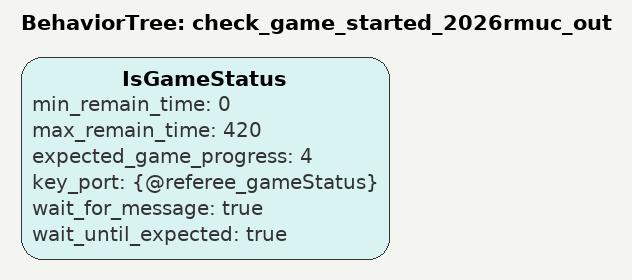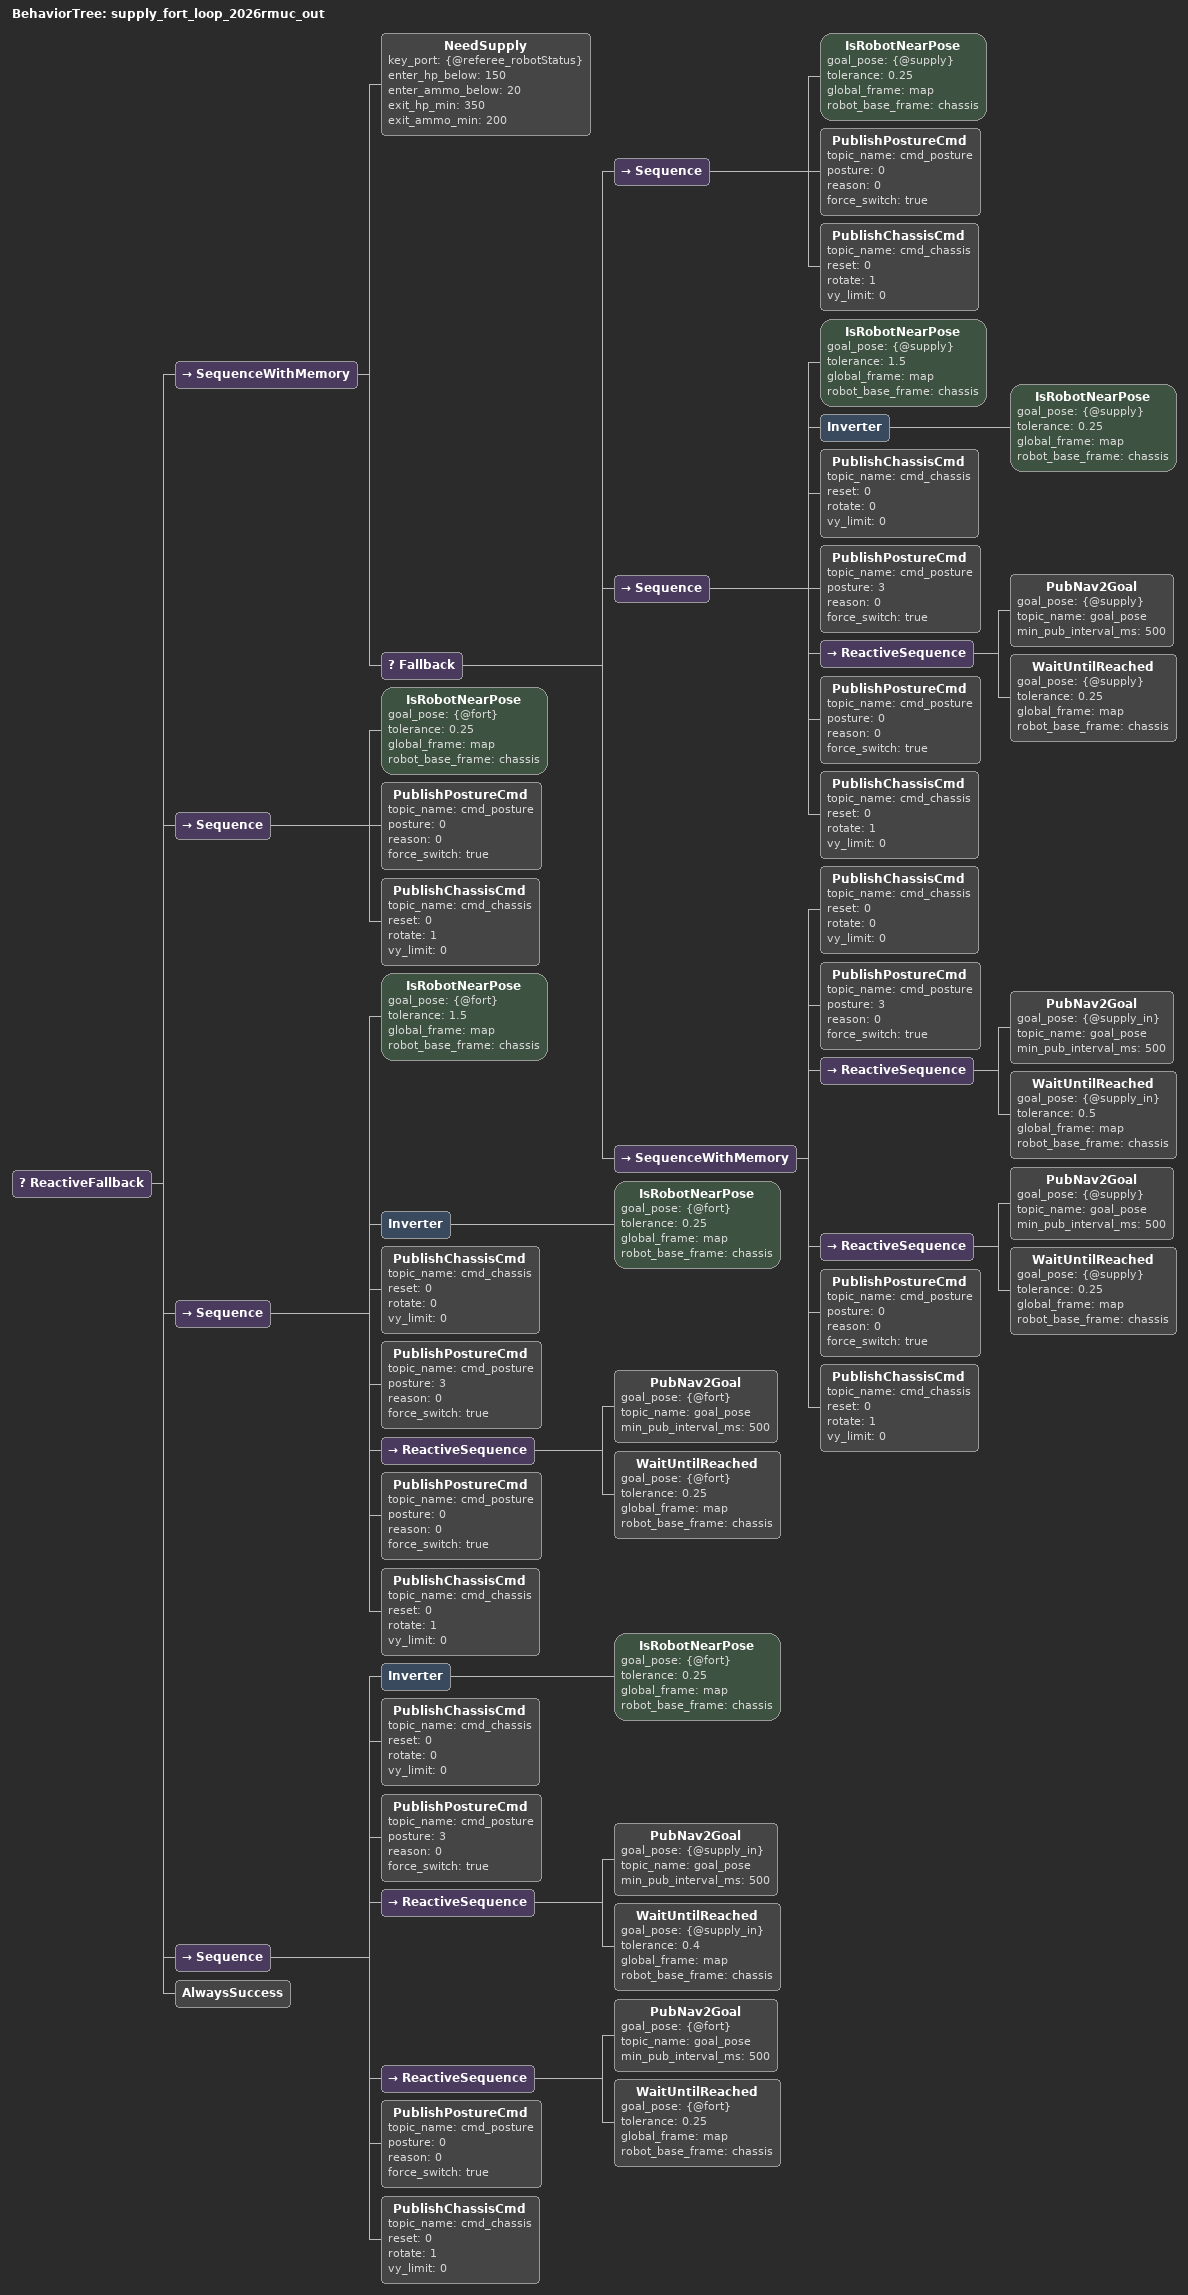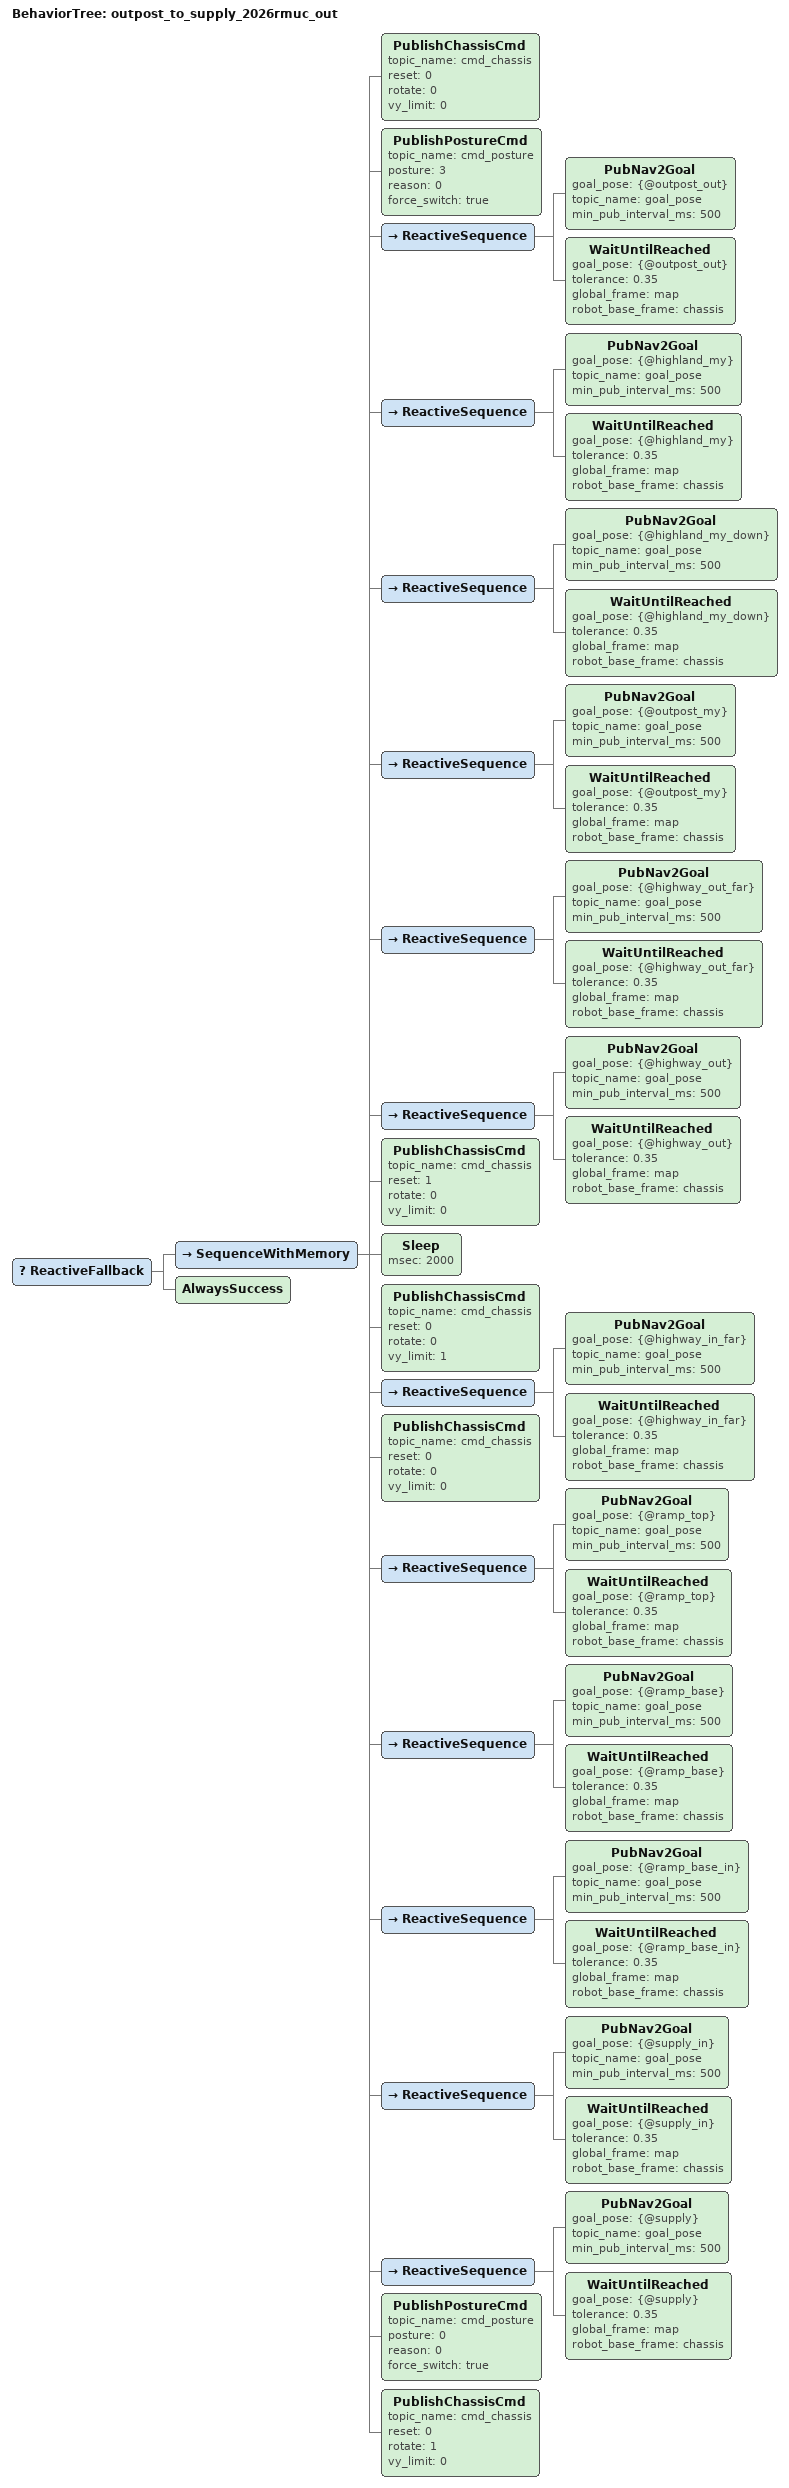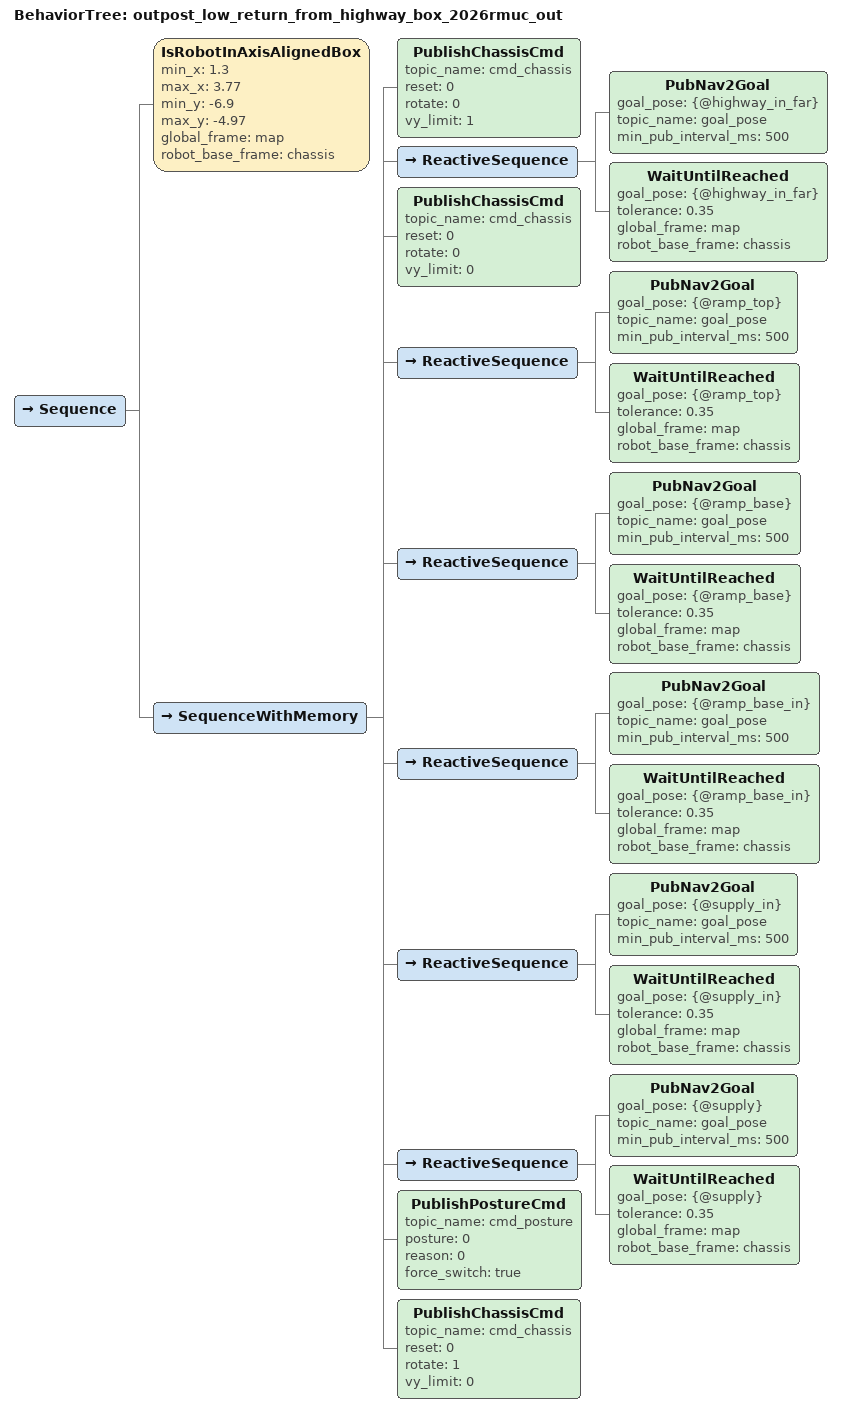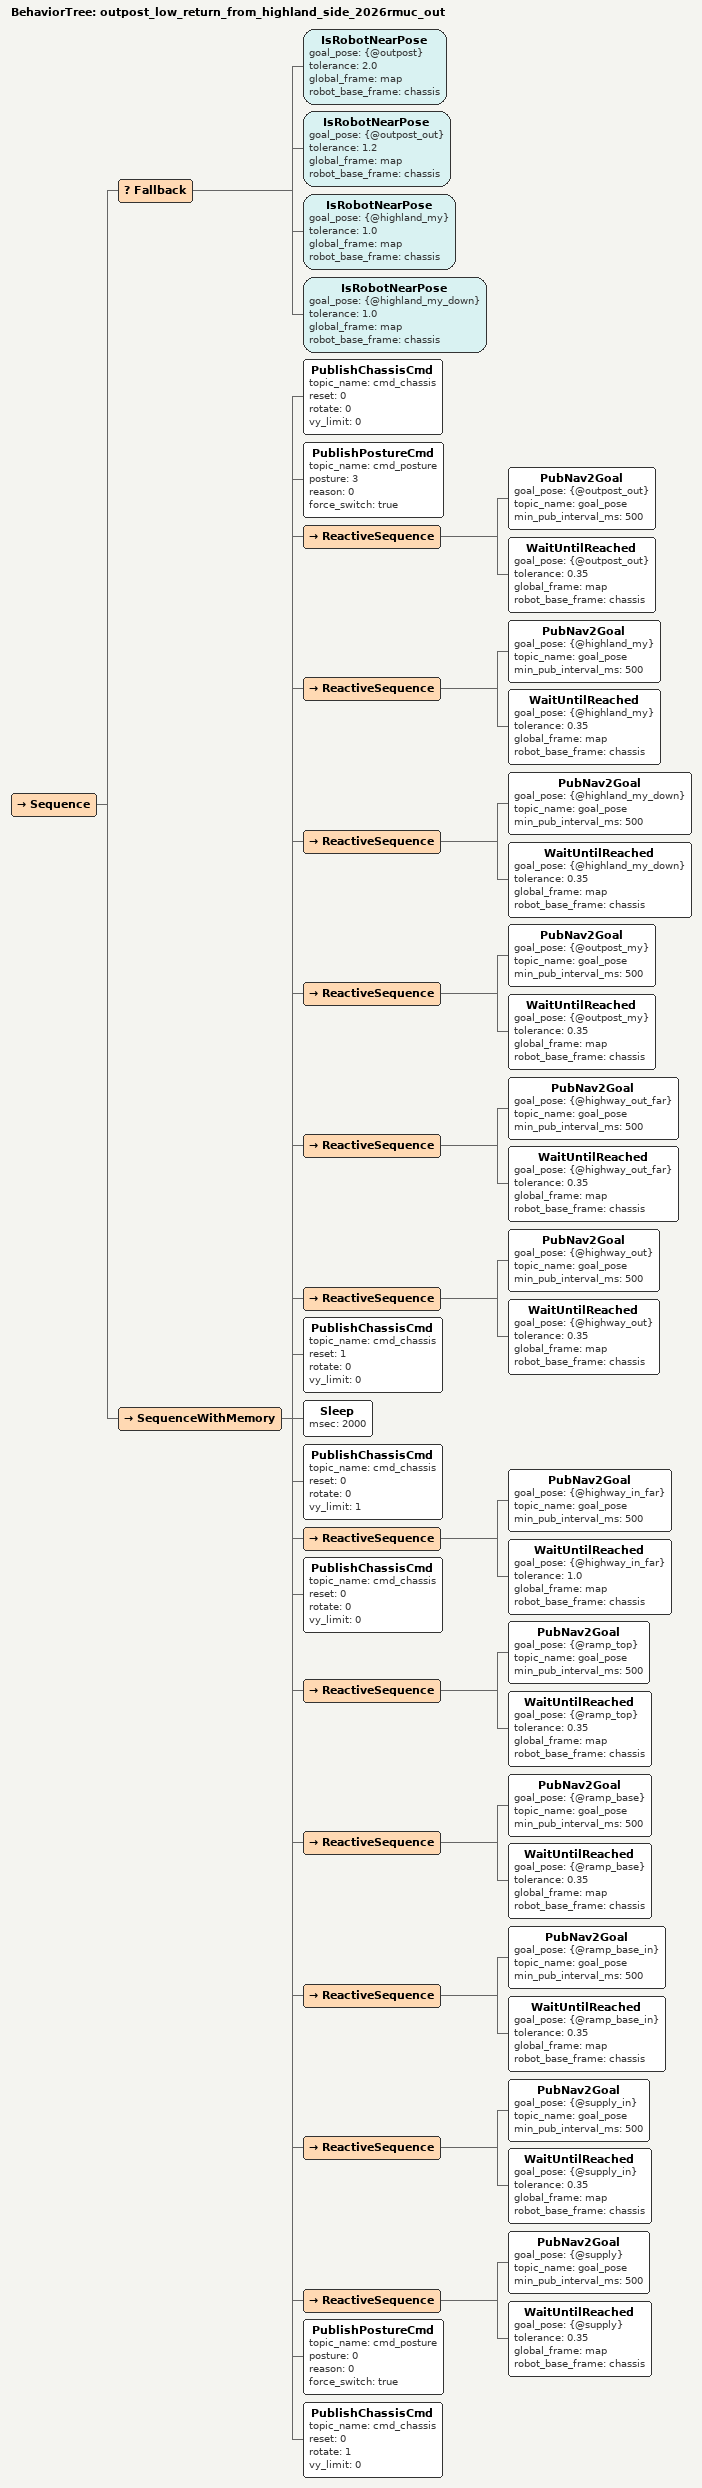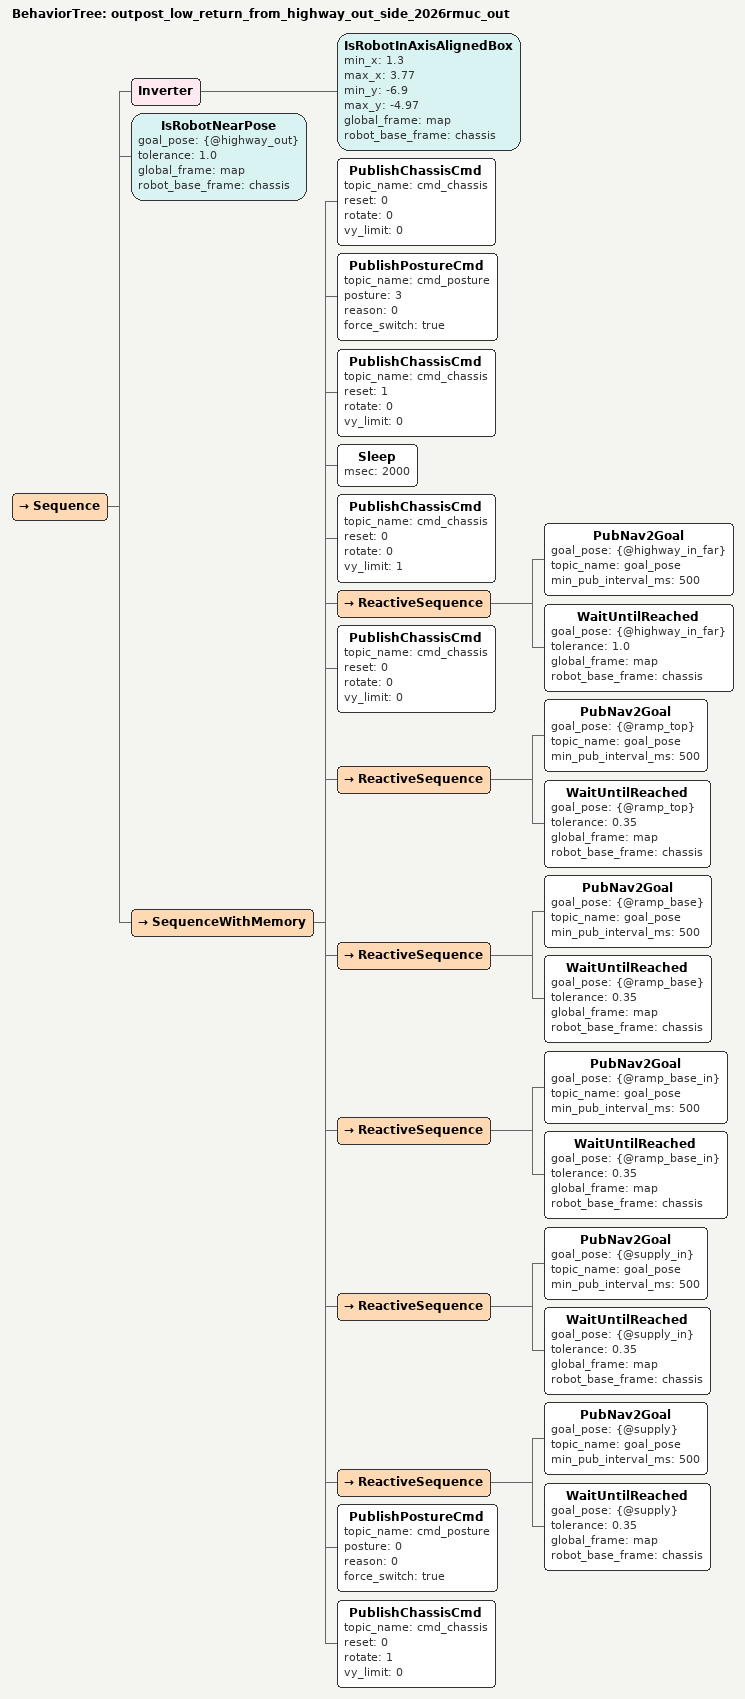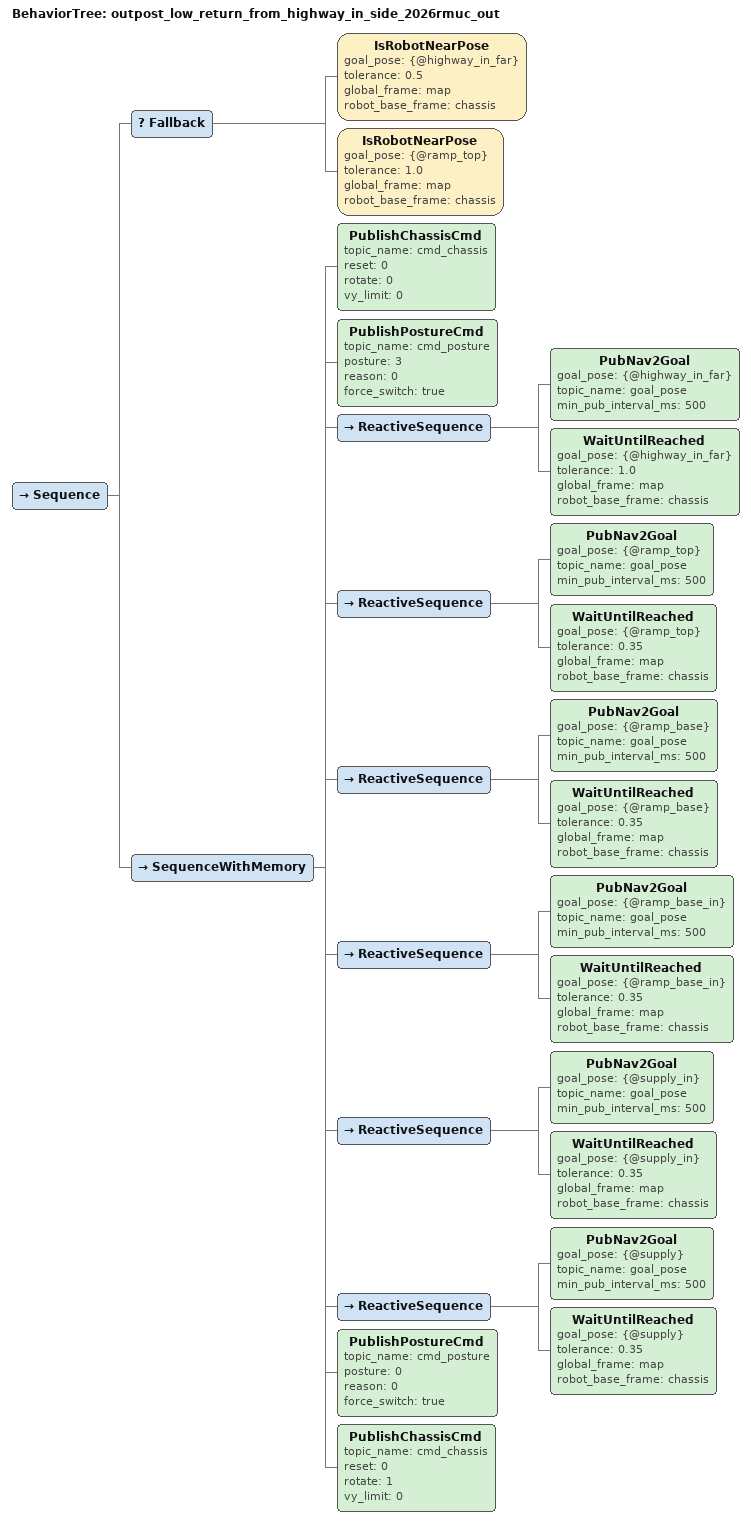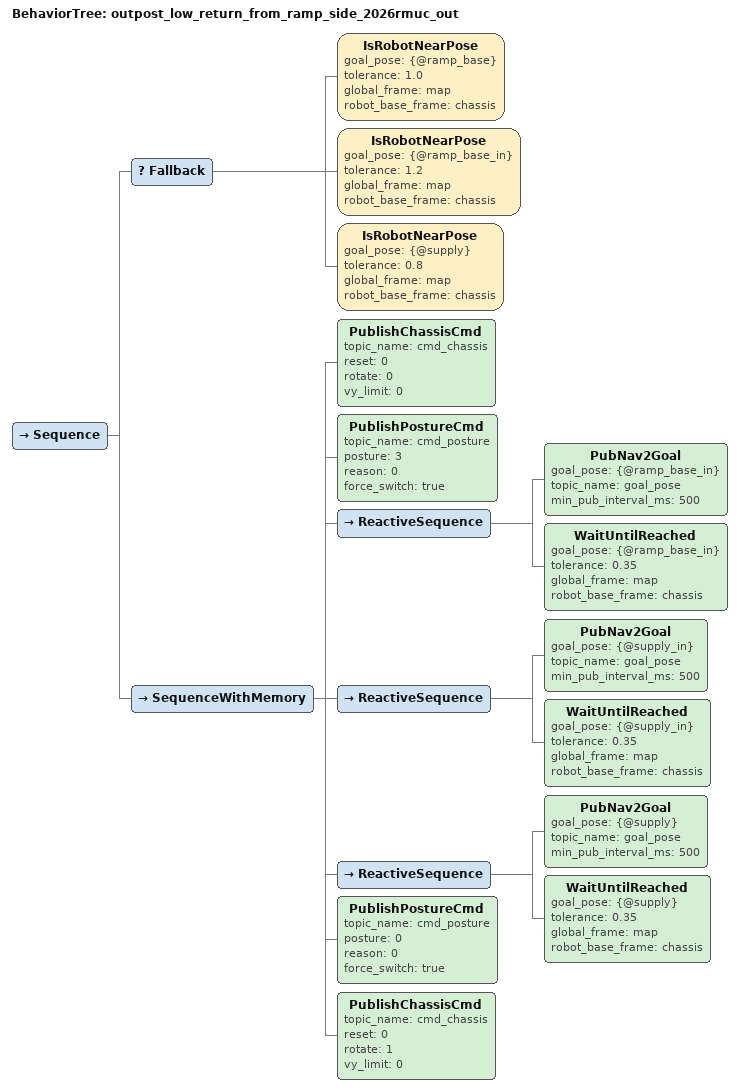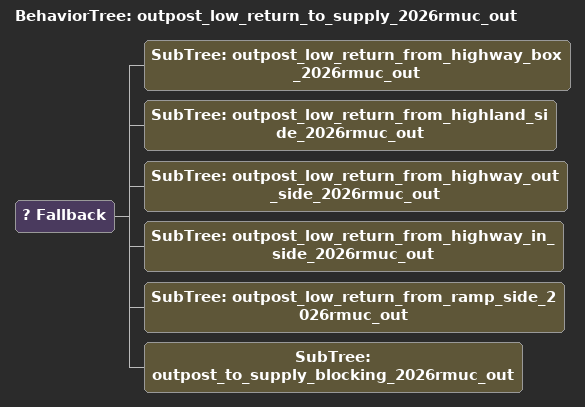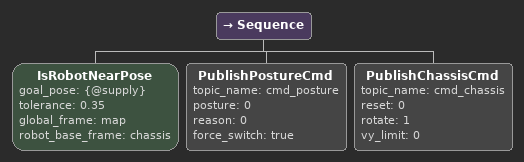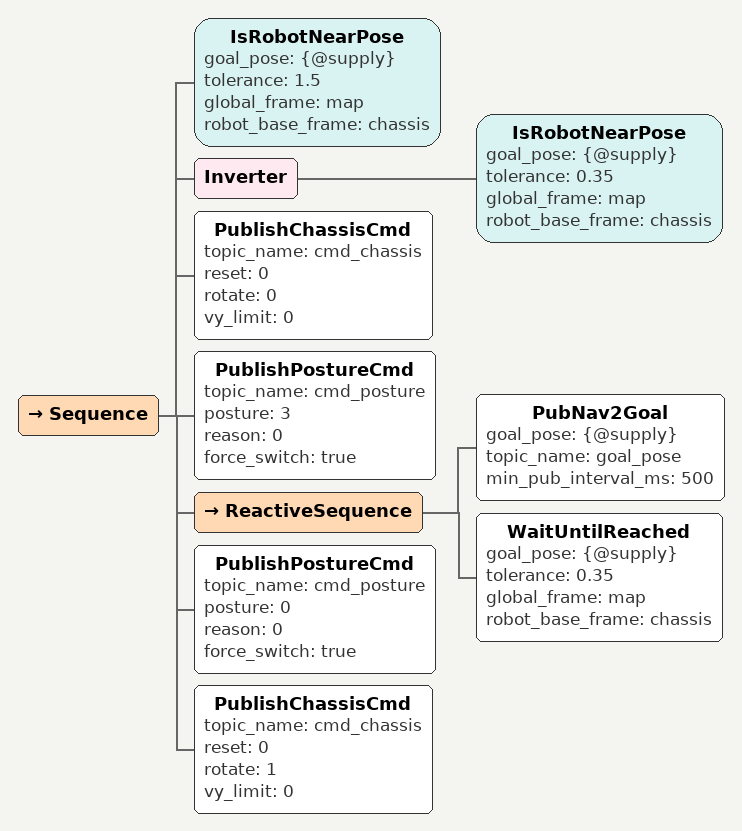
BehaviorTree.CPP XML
<BehaviorTree ID="check_game_started_2026rmuc_out">
	<IsGameStatus min_remain_time="0" max_remain_time="420" expected_game_progress="4" key_port="{@referee_gameStatus}" wait_for_message="true" wait_until_expected="true"/>
</BehaviorTree>

<BehaviorTree ID="supply_fort_loop_2026rmuc_out">
	<!-- 反应式选择，下一轮tick无论前面节点啥状态，都会从头tick,直到有一个成功 -->
	<ReactiveFallback>

		<!-- 堡垒去补给区记忆序列，低血低弹进入，直到高血高弹才退出 -->
		<SequenceWithMemory>
			<NeedSupply key_port="{@referee_robotStatus}" enter_hp_below="150" enter_ammo_below="20" exit_hp_min="350" exit_ammo_min="200"/>
			<!-- 已到补给区时保持在补给区，直到 NeedSupply 退出，避免没补满就切回守堡垒 -->
			<Fallback>
				<Sequence>
					<IsRobotNearPose goal_pose="{@supply}" tolerance="0.25" global_frame="map" robot_base_frame="chassis"/>
					<PublishPostureCmd topic_name="cmd_posture" posture="0" reason="0" force_switch="true"/>
					<PublishChassisCmd topic_name="cmd_chassis" reset="0" rotate="1" vy_limit="0"/>
				</Sequence>

				<!-- 已经进入补给区但被挤开时，直接重发补给区点 -->
				<Sequence>
					<IsRobotNearPose goal_pose="{@supply}" tolerance="1.5" global_frame="map" robot_base_frame="chassis"/>
					<Inverter>
						<IsRobotNearPose goal_pose="{@supply}" tolerance="0.25" global_frame="map" robot_base_frame="chassis"/>
					</Inverter>
					<PublishChassisCmd topic_name="cmd_chassis" reset="0" rotate="0" vy_limit="0"/>
					<PublishPostureCmd topic_name="cmd_posture" posture="3" reason="0" force_switch="true"/>
					<ReactiveSequence>
						<PubNav2Goal goal_pose="{@supply}" topic_name="goal_pose" min_pub_interval_ms="500"/>
						<WaitUntilReached goal_pose="{@supply}" tolerance="0.25" global_frame="map" robot_base_frame="chassis"/>
					</ReactiveSequence>
					<PublishPostureCmd topic_name="cmd_posture" posture="0" reason="0" force_switch="true"/>
					<PublishChassisCmd topic_name="cmd_chassis" reset="0" rotate="1" vy_limit="0"/>
				</Sequence>

				<!-- 不在以上位置，则执行堡垒-补给区入口-补给区 -->
				<SequenceWithMemory>
					<!-- 导航前先关小陀螺发布移动姿态（3） -->
					<PublishChassisCmd topic_name="cmd_chassis" reset="0" rotate="0" vy_limit="0"/>
					<PublishPostureCmd topic_name="cmd_posture" posture="3" reason="0" force_switch="true"/>
					<!-- 堡垒(当前已在堡垒，不需要发点)-补给区入口-补给区 -->
					<ReactiveSequence>
						<PubNav2Goal goal_pose="{@supply_in}" topic_name="goal_pose" min_pub_interval_ms="500"/>
						<WaitUntilReached goal_pose="{@supply_in}" tolerance="0.5" global_frame="map" robot_base_frame="chassis"/>
					</ReactiveSequence>
					<ReactiveSequence>
						<PubNav2Goal goal_pose="{@supply}" topic_name="goal_pose" min_pub_interval_ms="500"/>
						<WaitUntilReached goal_pose="{@supply}" tolerance="0.25" global_frame="map" robot_base_frame="chassis"/>
					</ReactiveSequence>
					<PublishPostureCmd topic_name="cmd_posture" posture="0" reason="0" force_switch="true"/>
					<PublishChassisCmd topic_name="cmd_chassis" reset="0" rotate="1" vy_limit="0"/>
				</SequenceWithMemory>
			</Fallback>
		</SequenceWithMemory>

		<!-- 已经站上堡垒或仅有轻微扰动时，保持驻守，不要立刻触发重占振荡 -->
		<Sequence>
			<IsRobotNearPose goal_pose="{@fort}" tolerance="0.25" global_frame="map" robot_base_frame="chassis"/>
			<PublishPostureCmd topic_name="cmd_posture" posture="0" reason="0" force_switch="true"/>
			<PublishChassisCmd topic_name="cmd_chassis" reset="0" rotate="1" vy_limit="0"/>
		</Sequence>

		<!-- 已经进入堡垒作战区（1.5m）但被挤开时，直接重发堡垒点，不回退到补给侧首点 -->
		<Sequence>
			<IsRobotNearPose goal_pose="{@fort}" tolerance="1.5" global_frame="map" robot_base_frame="chassis"/>
			<Inverter>
				<IsRobotNearPose goal_pose="{@fort}" tolerance="0.25" global_frame="map" robot_base_frame="chassis"/>
			</Inverter>
			<PublishChassisCmd topic_name="cmd_chassis" reset="0" rotate="0" vy_limit="0"/>
			<PublishPostureCmd topic_name="cmd_posture" posture="3" reason="0" force_switch="true"/>
			<ReactiveSequence>
				<PubNav2Goal goal_pose="{@fort}" topic_name="goal_pose" min_pub_interval_ms="500"/>
				<WaitUntilReached goal_pose="{@fort}" tolerance="0.25" global_frame="map" robot_base_frame="chassis"/>
			</ReactiveSequence>
			<PublishPostureCmd topic_name="cmd_posture" posture="0" reason="0" force_switch="true"/>
			<PublishChassisCmd topic_name="cmd_chassis" reset="0" rotate="1" vy_limit="0"/>
		</Sequence>

		<!-- 补给区去堡垒记忆序列（高血高弹出发），先判断是否在堡垒，再发点 -->
		<Sequence>
			<Inverter>
				<IsRobotNearPose goal_pose="{@fort}" tolerance="0.25" global_frame="map" robot_base_frame="chassis"/>
			</Inverter>
			<PublishChassisCmd topic_name="cmd_chassis" reset="0" rotate="0" vy_limit="0"/>
			<PublishPostureCmd topic_name="cmd_posture" posture="3" reason="0" force_switch="true"/>
			<ReactiveSequence>
				<PubNav2Goal goal_pose="{@supply_in}" topic_name="goal_pose" min_pub_interval_ms="500"/>
				<WaitUntilReached goal_pose="{@supply_in}" tolerance="0.4" global_frame="map" robot_base_frame="chassis"/>
			</ReactiveSequence>
			<ReactiveSequence>
				<PubNav2Goal goal_pose="{@fort}" topic_name="goal_pose" min_pub_interval_ms="500"/>
				<WaitUntilReached goal_pose="{@fort}" tolerance="0.25" global_frame="map" robot_base_frame="chassis"/>
			</ReactiveSequence>
			<PublishPostureCmd topic_name="cmd_posture" posture="0" reason="0" force_switch="true"/>
			<PublishChassisCmd topic_name="cmd_chassis" reset="0" rotate="1" vy_limit="0"/>
		</Sequence>

		<!-- 保底选择成功，导致无限循环 -->
		<AlwaysSuccess/>
	</ReactiveFallback>
</BehaviorTree>

<BehaviorTree ID="outpost_to_supply_2026rmuc_out">
	<!-- 反应式选择，下一轮tick无论前面节点啥状态，都会从头tick,直到有一个成功 -->
	<ReactiveFallback>
		<SequenceWithMemory>

			<!-- 导航前先关小陀螺发布移动姿态（3） -->
			<PublishChassisCmd topic_name="cmd_chassis" reset="0" rotate="0" vy_limit="0"/>
			<PublishPostureCmd topic_name="cmd_posture" posture="3" reason="0" force_switch="true"/>
			<!-- 前哨-前哨出口-我方高地点-我方高地点下侧-我方前哨-公路出口远处-公路出口 -->
			<ReactiveSequence>
				<PubNav2Goal goal_pose="{@outpost_out}" topic_name="goal_pose" min_pub_interval_ms="500"/>
				<WaitUntilReached goal_pose="{@outpost_out}" tolerance="0.35" global_frame="map" robot_base_frame="chassis"/>
			</ReactiveSequence>
			<ReactiveSequence>
				<PubNav2Goal goal_pose="{@highland_my}" topic_name="goal_pose" min_pub_interval_ms="500"/>
				<WaitUntilReached goal_pose="{@highland_my}" tolerance="0.35" global_frame="map" robot_base_frame="chassis"/>
			</ReactiveSequence>
			<ReactiveSequence>
				<PubNav2Goal goal_pose="{@highland_my_down}" topic_name="goal_pose" min_pub_interval_ms="500"/>
				<WaitUntilReached goal_pose="{@highland_my_down}" tolerance="0.35" global_frame="map" robot_base_frame="chassis"/>
			</ReactiveSequence>
			<ReactiveSequence>
				<PubNav2Goal goal_pose="{@outpost_my}" topic_name="goal_pose" min_pub_interval_ms="500"/>
				<WaitUntilReached goal_pose="{@outpost_my}" tolerance="0.35" global_frame="map" robot_base_frame="chassis"/>
			</ReactiveSequence>
			<ReactiveSequence>
				<PubNav2Goal goal_pose="{@highway_out_far}" topic_name="goal_pose" min_pub_interval_ms="500"/>
				<WaitUntilReached goal_pose="{@highway_out_far}" tolerance="0.35" global_frame="map" robot_base_frame="chassis"/>
			</ReactiveSequence>
			<ReactiveSequence>
				<PubNav2Goal goal_pose="{@highway_out}" topic_name="goal_pose" min_pub_interval_ms="500"/>
				<WaitUntilReached goal_pose="{@highway_out}" tolerance="0.35" global_frame="map" robot_base_frame="chassis"/>
			</ReactiveSequence>
			<!-- 公路出口-公路入口侧远处，先底盘复位2秒，再限制vy速度，出去后恢复速度 -->
			<PublishChassisCmd topic_name="cmd_chassis" reset="1" rotate="0" vy_limit="0"/>
			<Sleep msec="2000"/>
			<PublishChassisCmd topic_name="cmd_chassis" reset="0" rotate="0" vy_limit="1"/>
			<ReactiveSequence>
				<PubNav2Goal goal_pose="{@highway_in_far}" topic_name="goal_pose" min_pub_interval_ms="500"/>
				<WaitUntilReached goal_pose="{@highway_in_far}" tolerance="0.35" global_frame="map" robot_base_frame="chassis"/>
			</ReactiveSequence>
			<PublishChassisCmd topic_name="cmd_chassis" reset="0" rotate="0" vy_limit="0"/>
			<!-- 公路入口侧远处-斜坡坡顶-斜坡坡底-斜坡坡底入口-补给区入口-补给区 -->
			<ReactiveSequence>
				<PubNav2Goal goal_pose="{@ramp_top}" topic_name="goal_pose" min_pub_interval_ms="500"/>
				<WaitUntilReached goal_pose="{@ramp_top}" tolerance="0.35" global_frame="map" robot_base_frame="chassis"/>
			</ReactiveSequence>
			<ReactiveSequence>
				<PubNav2Goal goal_pose="{@ramp_base}" topic_name="goal_pose" min_pub_interval_ms="500"/>
				<WaitUntilReached goal_pose="{@ramp_base}" tolerance="0.35" global_frame="map" robot_base_frame="chassis"/>
			</ReactiveSequence>
			<ReactiveSequence>
				<PubNav2Goal goal_pose="{@ramp_base_in}" topic_name="goal_pose" min_pub_interval_ms="500"/>
				<WaitUntilReached goal_pose="{@ramp_base_in}" tolerance="0.35" global_frame="map" robot_base_frame="chassis"/>
			</ReactiveSequence>
			<ReactiveSequence>
				<PubNav2Goal goal_pose="{@supply_in}" topic_name="goal_pose" min_pub_interval_ms="500"/>
				<WaitUntilReached goal_pose="{@supply_in}" tolerance="0.35" global_frame="map" robot_base_frame="chassis"/>
			</ReactiveSequence>
			<ReactiveSequence>
				<PubNav2Goal goal_pose="{@supply}" topic_name="goal_pose" min_pub_interval_ms="500"/>
				<WaitUntilReached goal_pose="{@supply}" tolerance="0.35" global_frame="map" robot_base_frame="chassis"/>
			</ReactiveSequence>
			<PublishPostureCmd topic_name="cmd_posture" posture="0" reason="0" force_switch="true"/>
			<PublishChassisCmd topic_name="cmd_chassis" reset="0" rotate="1" vy_limit="0"/>

		</SequenceWithMemory>
		<!-- 保底选择成功，导致无限循环 -->
		<AlwaysSuccess/>
	</ReactiveFallback>
</BehaviorTree>

<BehaviorTree ID="outpost_low_return_from_highway_box_2026rmuc_out">
	<Sequence>
		<IsRobotInAxisAlignedBox min_x="1.3" max_x="3.77" min_y="-6.9" max_y="-4.97" global_frame="map" robot_base_frame="chassis"/>
		<SequenceWithMemory>
			<PublishChassisCmd topic_name="cmd_chassis" reset="0" rotate="0" vy_limit="1"/>
			<ReactiveSequence>
				<PubNav2Goal goal_pose="{@highway_in_far}" topic_name="goal_pose" min_pub_interval_ms="500"/>
				<WaitUntilReached goal_pose="{@highway_in_far}" tolerance="0.35" global_frame="map" robot_base_frame="chassis"/>
			</ReactiveSequence>
			<PublishChassisCmd topic_name="cmd_chassis" reset="0" rotate="0" vy_limit="0"/>
			<ReactiveSequence>
				<PubNav2Goal goal_pose="{@ramp_top}" topic_name="goal_pose" min_pub_interval_ms="500"/>
				<WaitUntilReached goal_pose="{@ramp_top}" tolerance="0.35" global_frame="map" robot_base_frame="chassis"/>
			</ReactiveSequence>
			<ReactiveSequence>
				<PubNav2Goal goal_pose="{@ramp_base}" topic_name="goal_pose" min_pub_interval_ms="500"/>
				<WaitUntilReached goal_pose="{@ramp_base}" tolerance="0.35" global_frame="map" robot_base_frame="chassis"/>
			</ReactiveSequence>
			<ReactiveSequence>
				<PubNav2Goal goal_pose="{@ramp_base_in}" topic_name="goal_pose" min_pub_interval_ms="500"/>
				<WaitUntilReached goal_pose="{@ramp_base_in}" tolerance="0.35" global_frame="map" robot_base_frame="chassis"/>
			</ReactiveSequence>
			<ReactiveSequence>
				<PubNav2Goal goal_pose="{@supply_in}" topic_name="goal_pose" min_pub_interval_ms="500"/>
				<WaitUntilReached goal_pose="{@supply_in}" tolerance="0.35" global_frame="map" robot_base_frame="chassis"/>
			</ReactiveSequence>
			<ReactiveSequence>
				<PubNav2Goal goal_pose="{@supply}" topic_name="goal_pose" min_pub_interval_ms="500"/>
				<WaitUntilReached goal_pose="{@supply}" tolerance="0.35" global_frame="map" robot_base_frame="chassis"/>
			</ReactiveSequence>
			<PublishPostureCmd topic_name="cmd_posture" posture="0" reason="0" force_switch="true"/>
			<PublishChassisCmd topic_name="cmd_chassis" reset="0" rotate="1" vy_limit="0"/>
		</SequenceWithMemory>
	</Sequence>
</BehaviorTree>

<BehaviorTree ID="outpost_low_return_from_highland_side_2026rmuc_out">
	<Sequence>
		<Fallback>
			<IsRobotNearPose goal_pose="{@outpost}" tolerance="2.0" global_frame="map" robot_base_frame="chassis"/>
			<IsRobotNearPose goal_pose="{@outpost_out}" tolerance="1.2" global_frame="map" robot_base_frame="chassis"/>
			<IsRobotNearPose goal_pose="{@highland_my}" tolerance="1.0" global_frame="map" robot_base_frame="chassis"/>
			<IsRobotNearPose goal_pose="{@highland_my_down}" tolerance="1.0" global_frame="map" robot_base_frame="chassis"/>
		</Fallback>
		<SequenceWithMemory>
			<PublishChassisCmd topic_name="cmd_chassis" reset="0" rotate="0" vy_limit="0"/>
			<PublishPostureCmd topic_name="cmd_posture" posture="3" reason="0" force_switch="true"/>
			<ReactiveSequence>
				<PubNav2Goal goal_pose="{@outpost_out}" topic_name="goal_pose" min_pub_interval_ms="500"/>
				<WaitUntilReached goal_pose="{@outpost_out}" tolerance="0.35" global_frame="map" robot_base_frame="chassis"/>
			</ReactiveSequence>
			<ReactiveSequence>
				<PubNav2Goal goal_pose="{@highland_my}" topic_name="goal_pose" min_pub_interval_ms="500"/>
				<WaitUntilReached goal_pose="{@highland_my}" tolerance="0.35" global_frame="map" robot_base_frame="chassis"/>
			</ReactiveSequence>
			<ReactiveSequence>
				<PubNav2Goal goal_pose="{@highland_my_down}" topic_name="goal_pose" min_pub_interval_ms="500"/>
				<WaitUntilReached goal_pose="{@highland_my_down}" tolerance="0.35" global_frame="map" robot_base_frame="chassis"/>
			</ReactiveSequence>
			<ReactiveSequence>
				<PubNav2Goal goal_pose="{@outpost_my}" topic_name="goal_pose" min_pub_interval_ms="500"/>
				<WaitUntilReached goal_pose="{@outpost_my}" tolerance="0.35" global_frame="map" robot_base_frame="chassis"/>
			</ReactiveSequence>
			<ReactiveSequence>
				<PubNav2Goal goal_pose="{@highway_out_far}" topic_name="goal_pose" min_pub_interval_ms="500"/>
				<WaitUntilReached goal_pose="{@highway_out_far}" tolerance="0.35" global_frame="map" robot_base_frame="chassis"/>
			</ReactiveSequence>
			<ReactiveSequence>
				<PubNav2Goal goal_pose="{@highway_out}" topic_name="goal_pose" min_pub_interval_ms="500"/>
				<WaitUntilReached goal_pose="{@highway_out}" tolerance="0.35" global_frame="map" robot_base_frame="chassis"/>
			</ReactiveSequence>
			<PublishChassisCmd topic_name="cmd_chassis" reset="1" rotate="0" vy_limit="0"/>
			<Sleep msec="2000"/>
			<PublishChassisCmd topic_name="cmd_chassis" reset="0" rotate="0" vy_limit="1"/>
			<ReactiveSequence>
				<PubNav2Goal goal_pose="{@highway_in_far}" topic_name="goal_pose" min_pub_interval_ms="500"/>
				<WaitUntilReached goal_pose="{@highway_in_far}" tolerance="1.0" global_frame="map" robot_base_frame="chassis"/>
			</ReactiveSequence>
			<PublishChassisCmd topic_name="cmd_chassis" reset="0" rotate="0" vy_limit="0"/>
			<ReactiveSequence>
				<PubNav2Goal goal_pose="{@ramp_top}" topic_name="goal_pose" min_pub_interval_ms="500"/>
				<WaitUntilReached goal_pose="{@ramp_top}" tolerance="0.35" global_frame="map" robot_base_frame="chassis"/>
			</ReactiveSequence>
			<ReactiveSequence>
				<PubNav2Goal goal_pose="{@ramp_base}" topic_name="goal_pose" min_pub_interval_ms="500"/>
				<WaitUntilReached goal_pose="{@ramp_base}" tolerance="0.35" global_frame="map" robot_base_frame="chassis"/>
			</ReactiveSequence>
			<ReactiveSequence>
				<PubNav2Goal goal_pose="{@ramp_base_in}" topic_name="goal_pose" min_pub_interval_ms="500"/>
				<WaitUntilReached goal_pose="{@ramp_base_in}" tolerance="0.35" global_frame="map" robot_base_frame="chassis"/>
			</ReactiveSequence>
			<ReactiveSequence>
				<PubNav2Goal goal_pose="{@supply_in}" topic_name="goal_pose" min_pub_interval_ms="500"/>
				<WaitUntilReached goal_pose="{@supply_in}" tolerance="0.35" global_frame="map" robot_base_frame="chassis"/>
			</ReactiveSequence>
			<ReactiveSequence>
				<PubNav2Goal goal_pose="{@supply}" topic_name="goal_pose" min_pub_interval_ms="500"/>
				<WaitUntilReached goal_pose="{@supply}" tolerance="0.35" global_frame="map" robot_base_frame="chassis"/>
			</ReactiveSequence>
			<PublishPostureCmd topic_name="cmd_posture" posture="0" reason="0" force_switch="true"/>
			<PublishChassisCmd topic_name="cmd_chassis" reset="0" rotate="1" vy_limit="0"/>
		</SequenceWithMemory>
	</Sequence>
</BehaviorTree>

<BehaviorTree ID="outpost_low_return_from_highway_out_side_2026rmuc_out">
	<Sequence>
		<Inverter>
			<IsRobotInAxisAlignedBox min_x="1.3" max_x="3.77" min_y="-6.9" max_y="-4.97" global_frame="map" robot_base_frame="chassis"/>
		</Inverter>
		<IsRobotNearPose goal_pose="{@highway_out}" tolerance="1.0" global_frame="map" robot_base_frame="chassis"/>
		<SequenceWithMemory>
			<PublishChassisCmd topic_name="cmd_chassis" reset="0" rotate="0" vy_limit="0"/>
			<PublishPostureCmd topic_name="cmd_posture" posture="3" reason="0" force_switch="true"/>
			<PublishChassisCmd topic_name="cmd_chassis" reset="1" rotate="0" vy_limit="0"/>
			<Sleep msec="2000"/>
			<PublishChassisCmd topic_name="cmd_chassis" reset="0" rotate="0" vy_limit="1"/>
			<ReactiveSequence>
				<PubNav2Goal goal_pose="{@highway_in_far}" topic_name="goal_pose" min_pub_interval_ms="500"/>
				<WaitUntilReached goal_pose="{@highway_in_far}" tolerance="1.0" global_frame="map" robot_base_frame="chassis"/>
			</ReactiveSequence>
			<PublishChassisCmd topic_name="cmd_chassis" reset="0" rotate="0" vy_limit="0"/>
			<ReactiveSequence>
				<PubNav2Goal goal_pose="{@ramp_top}" topic_name="goal_pose" min_pub_interval_ms="500"/>
				<WaitUntilReached goal_pose="{@ramp_top}" tolerance="0.35" global_frame="map" robot_base_frame="chassis"/>
			</ReactiveSequence>
			<ReactiveSequence>
				<PubNav2Goal goal_pose="{@ramp_base}" topic_name="goal_pose" min_pub_interval_ms="500"/>
				<WaitUntilReached goal_pose="{@ramp_base}" tolerance="0.35" global_frame="map" robot_base_frame="chassis"/>
			</ReactiveSequence>
			<ReactiveSequence>
				<PubNav2Goal goal_pose="{@ramp_base_in}" topic_name="goal_pose" min_pub_interval_ms="500"/>
				<WaitUntilReached goal_pose="{@ramp_base_in}" tolerance="0.35" global_frame="map" robot_base_frame="chassis"/>
			</ReactiveSequence>
			<ReactiveSequence>
				<PubNav2Goal goal_pose="{@supply_in}" topic_name="goal_pose" min_pub_interval_ms="500"/>
				<WaitUntilReached goal_pose="{@supply_in}" tolerance="0.35" global_frame="map" robot_base_frame="chassis"/>
			</ReactiveSequence>
			<ReactiveSequence>
				<PubNav2Goal goal_pose="{@supply}" topic_name="goal_pose" min_pub_interval_ms="500"/>
				<WaitUntilReached goal_pose="{@supply}" tolerance="0.35" global_frame="map" robot_base_frame="chassis"/>
			</ReactiveSequence>
			<PublishPostureCmd topic_name="cmd_posture" posture="0" reason="0" force_switch="true"/>
			<PublishChassisCmd topic_name="cmd_chassis" reset="0" rotate="1" vy_limit="0"/>
		</SequenceWithMemory>
	</Sequence>
</BehaviorTree>

<BehaviorTree ID="outpost_low_return_from_highway_in_side_2026rmuc_out">
	<Sequence>
		<Fallback>
			<IsRobotNearPose goal_pose="{@highway_in_far}" tolerance="0.5" global_frame="map" robot_base_frame="chassis"/>
			<IsRobotNearPose goal_pose="{@ramp_top}" tolerance="1.0" global_frame="map" robot_base_frame="chassis"/>
		</Fallback>
		<SequenceWithMemory>
			<PublishChassisCmd topic_name="cmd_chassis" reset="0" rotate="0" vy_limit="0"/>
			<PublishPostureCmd topic_name="cmd_posture" posture="3" reason="0" force_switch="true"/>
			<ReactiveSequence>
				<PubNav2Goal goal_pose="{@highway_in_far}" topic_name="goal_pose" min_pub_interval_ms="500"/>
				<WaitUntilReached goal_pose="{@highway_in_far}" tolerance="1.0" global_frame="map" robot_base_frame="chassis"/>
			</ReactiveSequence>
			<ReactiveSequence>
				<PubNav2Goal goal_pose="{@ramp_top}" topic_name="goal_pose" min_pub_interval_ms="500"/>
				<WaitUntilReached goal_pose="{@ramp_top}" tolerance="0.35" global_frame="map" robot_base_frame="chassis"/>
			</ReactiveSequence>
			<ReactiveSequence>
				<PubNav2Goal goal_pose="{@ramp_base}" topic_name="goal_pose" min_pub_interval_ms="500"/>
				<WaitUntilReached goal_pose="{@ramp_base}" tolerance="0.35" global_frame="map" robot_base_frame="chassis"/>
			</ReactiveSequence>
			<ReactiveSequence>
				<PubNav2Goal goal_pose="{@ramp_base_in}" topic_name="goal_pose" min_pub_interval_ms="500"/>
				<WaitUntilReached goal_pose="{@ramp_base_in}" tolerance="0.35" global_frame="map" robot_base_frame="chassis"/>
			</ReactiveSequence>
			<ReactiveSequence>
				<PubNav2Goal goal_pose="{@supply_in}" topic_name="goal_pose" min_pub_interval_ms="500"/>
				<WaitUntilReached goal_pose="{@supply_in}" tolerance="0.35" global_frame="map" robot_base_frame="chassis"/>
			</ReactiveSequence>
			<ReactiveSequence>
				<PubNav2Goal goal_pose="{@supply}" topic_name="goal_pose" min_pub_interval_ms="500"/>
				<WaitUntilReached goal_pose="{@supply}" tolerance="0.35" global_frame="map" robot_base_frame="chassis"/>
			</ReactiveSequence>
			<PublishPostureCmd topic_name="cmd_posture" posture="0" reason="0" force_switch="true"/>
			<PublishChassisCmd topic_name="cmd_chassis" reset="0" rotate="1" vy_limit="0"/>
		</SequenceWithMemory>
	</Sequence>
</BehaviorTree>

<BehaviorTree ID="outpost_low_return_from_ramp_side_2026rmuc_out">
	<Sequence>
		<Fallback>
			<IsRobotNearPose goal_pose="{@ramp_base}" tolerance="1.0" global_frame="map" robot_base_frame="chassis"/>
			<IsRobotNearPose goal_pose="{@ramp_base_in}" tolerance="1.2" global_frame="map" robot_base_frame="chassis"/>
			<IsRobotNearPose goal_pose="{@supply}" tolerance="0.8" global_frame="map" robot_base_frame="chassis"/>
		</Fallback>
		<SequenceWithMemory>
			<PublishChassisCmd topic_name="cmd_chassis" reset="0" rotate="0" vy_limit="0"/>
			<PublishPostureCmd topic_name="cmd_posture" posture="3" reason="0" force_switch="true"/>
			<ReactiveSequence>
				<PubNav2Goal goal_pose="{@ramp_base_in}" topic_name="goal_pose" min_pub_interval_ms="500"/>
				<WaitUntilReached goal_pose="{@ramp_base_in}" tolerance="0.35" global_frame="map" robot_base_frame="chassis"/>
			</ReactiveSequence>
			<ReactiveSequence>
				<PubNav2Goal goal_pose="{@supply_in}" topic_name="goal_pose" min_pub_interval_ms="500"/>
				<WaitUntilReached goal_pose="{@supply_in}" tolerance="0.35" global_frame="map" robot_base_frame="chassis"/>
			</ReactiveSequence>
			<ReactiveSequence>
				<PubNav2Goal goal_pose="{@supply}" topic_name="goal_pose" min_pub_interval_ms="500"/>
				<WaitUntilReached goal_pose="{@supply}" tolerance="0.35" global_frame="map" robot_base_frame="chassis"/>
			</ReactiveSequence>
			<PublishPostureCmd topic_name="cmd_posture" posture="0" reason="0" force_switch="true"/>
			<PublishChassisCmd topic_name="cmd_chassis" reset="0" rotate="1" vy_limit="0"/>
		</SequenceWithMemory>
	</Sequence>
</BehaviorTree>

<BehaviorTree ID="outpost_low_return_to_supply_2026rmuc_out">
	<Fallback>
		<SubTree ID="outpost_low_return_from_highway_box_2026rmuc_out"/>
		<SubTree ID="outpost_low_return_from_highland_side_2026rmuc_out"/>
		<SubTree ID="outpost_low_return_from_highway_out_side_2026rmuc_out"/>
		<SubTree ID="outpost_low_return_from_highway_in_side_2026rmuc_out"/>
		<SubTree ID="outpost_low_return_from_ramp_side_2026rmuc_out"/>
		<!-- 兜底仍走逐点返程，不允许低基地血时直线回拉 -->
		<SubTree ID="outpost_to_supply_blocking_2026rmuc_out"/>
	</Fallback>
</BehaviorTree>

<Sequence>
	<IsRobotNearPose goal_pose="{@supply}" tolerance="0.35" global_frame="map" robot_base_frame="chassis"/>
	<PublishPostureCmd topic_name="cmd_posture" posture="0" reason="0" force_switch="true"/>
	<PublishChassisCmd topic_name="cmd_chassis" reset="0" rotate="1" vy_limit="0"/>
</Sequence>

<Sequence>
	<IsRobotNearPose goal_pose="{@supply}" tolerance="1.5" global_frame="map" robot_base_frame="chassis"/>
	<Inverter>
		<IsRobotNearPose goal_pose="{@supply}" tolerance="0.35" global_frame="map" robot_base_frame="chassis"/>
	</Inverter>
	<PublishChassisCmd topic_name="cmd_chassis" reset="0" rotate="0" vy_limit="0"/>
	<PublishPostureCmd topic_name="cmd_posture" posture="3" reason="0" force_switch="true"/>
	<ReactiveSequence>
		<PubNav2Goal goal_pose="{@supply}" topic_name="goal_pose" min_pub_interval_ms="500"/>
		<WaitUntilReached goal_pose="{@supply}" tolerance="0.35" global_frame="map" robot_base_frame="chassis"/>
	</ReactiveSequence>
	<PublishPostureCmd topic_name="cmd_posture" posture="0" reason="0" force_switch="true"/>
	<PublishChassisCmd topic_name="cmd_chassis" reset="0" rotate="1" vy_limit="0"/>
</Sequence>
